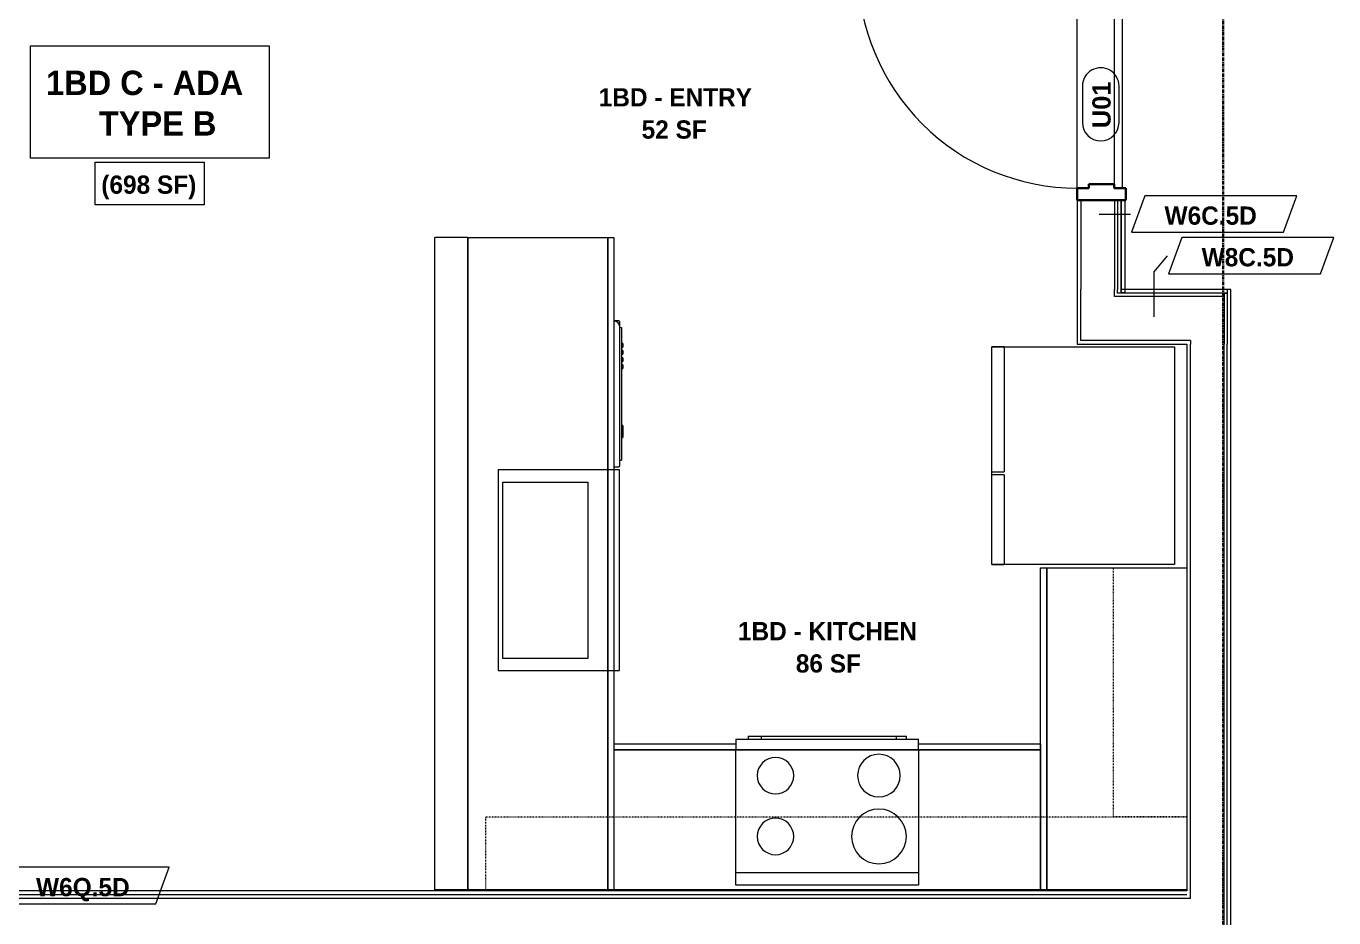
# Model space of a CAD drawing. Header units: inches. Extents: x -4058 to -1781, y 9814 to 12264.
# Drawn here: x -3678 to -3463.1, y 10550 to 10696.6 of the extents above; entities that cross this region are included whole.
import ezdxf

# ---------------------------------------------------------------- set-up
doc = ezdxf.new("R2010")
doc.units = ezdxf.units.IN
doc.header["$MEASUREMENT"] = 0
doc.linetypes.add('Dash', pattern=[0.25, 0.125, -0.125])
doc.linetypes.add('Grid Line 1_2_', pattern=[0.875, 0.5, -0.125, 0.125, -0.125])
for name, color, linetype, lineweight in [('0-1', 7, 'Continuous', 5), ('0-3', 8, 'Continuous', 9), ('A-AREA-IDEN', 2, 'Continuous', 9), ('A-DOOR-1', 7, 'Continuous', 9), ('A-DOOR-2', 10, 'Continuous', 30), ('A-DOOR-FRAM-2', 10, 'Continuous', 30), ('A-DOOR-IDEN', 31, 'Continuous', 9), ('A-FLOR-1', 7, 'Continuous', 9), ('A-FLOR-2', 192, 'Continuous', 9), ('A-WALL-2', 250, 'Continuous', 18), ('A-WALL-3', 113, 'Continuous', 9), ('A-WALL-IDEN', 211, 'Continuous', 9), ('I-WALL-1', 7, 'Continuous', 9), ('P-SANR-FIXT', 6, 'Continuous', 9), ('Q-CASE', 31, 'Continuous', 9), ('Q-CASE-HDLN', 31, 'Dash', 9), ('Q-SPCQ', 91, 'Continuous', 9), ('S-GRID-1', 1, 'Grid Line 1_2_', 30)]:
    doc.layers.add(name, color=color, linetype=linetype, lineweight=lineweight)
doc.styles.add('Arial_B', font='arialbd.ttf', dxfattribs={"height": 3})
doc.styles.add('Century Gothic_B', font='GOTHICB.TTF', dxfattribs={"height": 3})
doc.styles.add('Century Gothic_B_1', font='GOTHICB.TTF', dxfattribs={"height": 4})

# ---------------------------------------------------------------- blocks, each defined once
blk = doc.blocks.new('CTR - 1st Phase - Shell_rvt-1-UNITS PLANS - 3RD FLOOR')
at = {"layer": 'A-FLOR-1'}
for p, q in [((-3499.17, 10669.94), (-3499.17, 10705.94)), ((-3497.92, 10705.94), (-3497.92, 10669.94))]:
    blk.add_line(p, q, dxfattribs=at)
blk = doc.blocks.new('HOLLOW METAL - UNIT DOOR-2191978-UNITS PLANS - 3RD FLOOR')
at = {"layer": 'A-DOOR-1'}
blk.add_arc((18, 3.875), 36, 90, 180, dxfattribs=at)
at = {"layer": 'A-DOOR-2'}
for p, q in [((18, 39.875), (16.25, 39.875)), ((16.25, 39.875), (16.25, 3.875)), ((18, 3.875), (18, 39.875)), ((16.25, 3.875), (18, 3.875))]:
    blk.add_line(p, q, dxfattribs=at)
at = {"layer": 'A-DOOR-FRAM-2'}
for p, q in [((-18, 3.875), (-20, 3.875)), ((-20, 3.875), (-20, -4.125)), ((-18, 1.9375), (-18, 3.875)), ((18, 3.875), (18, 1.9375)), ((20, 3.875), (18, 3.875)), ((20, -4.125), (20, 3.875)), ((-17.375, 1.9375), (-18, 1.9375)), ((-17.375, -2.1875), (-17.375, 1.9375)), ((18, 1.9375), (17.375, 1.9375)), ((17.375, 1.9375), (17.375, -2.1875)), ((-20, -4.125), (-18, -4.125)), ((-18, -4.125), (-18, -2.1875)), ((-18, -2.1875), (-17.375, -2.1875)), ((17.375, -2.1875), (18, -2.1875)), ((18, -2.1875), (18, -4.125)), ((18, -4.125), (20, -4.125))]:
    blk.add_line(p, q, dxfattribs=at)
blk = doc.blocks.new('CTR - 1st Phase - Common Walls_rvt-1-UNITS PLANS - 3RD FLOOR')
at = {"layer": 'A-WALL-2'}
for p, q in [((-3504.67, 10667.94), (-3504.67, 10653.28)), ((-3499.17, 10667.94), (-3499.17, 10653.28)), ((-3498.67, 10667.94), (-3498.67, 10653.28)), ((-3504.67, 10652.15), (-3504.67, 10653.28)), ((-3504.67, 10644.9), (-3504.67, 10652.15)), ((-3499.17, 10652.65), (-3499.17, 10653.28)), ((-3499.17, 10652.15), (-3499.17, 10652.65)), ((-3481.17, 10652.15), (-3499.17, 10652.15)), ((-3498.67, 10652.65), (-3498.67, 10653.28)), ((-3498.05, 10652.65), (-3498.67, 10652.65)), ((-3498.05, 10652.65), (-3498.67, 10652.65)), ((-3498.05, 10652.65), (-3498.05, 10653.28)), ((-3481.17, 10652.65), (-3498.05, 10652.65)), ((-3481.17, 10652.65), (-3480.67, 10652.65)), ((-3481.17, 10652.65), (-3481.17, 10652.15)), ((-3480.67, 10652.65), (-3481.17, 10652.65)), ((-3481.17, 10652.15), (-3481.17, 10644.9)), ((-3480.67, 10653.28), (-3480.67, 10652.65)), ((-3480.67, 10652.65), (-3480.67, 10644.28)), ((-3486.67, 10644.9), (-3504.67, 10644.9)), ((-3486.67, 10644.9), (-3486.67, 10644.28)), ((-3486.67, 10553.19), (-3486.67, 10644.28)), ((-3481.17, 10644.9), (-3481.17, 10644.28)), ((-3481.17, 10418.56), (-3481.17, 10644.28)), ((-3480.67, 10418.56), (-3480.67, 10644.28)), ((-3487.3, 10553.81), (-3852.47, 10553.81)), ((-3487.3, 10553.19), (-3852.47, 10553.19)), ((-3486.67, 10553.19), (-3487.3, 10553.19))]:
    blk.add_line(p, q, dxfattribs=at)
at = {"layer": 'I-WALL-1'}
for p, q in [((-3505.3, 10667.94), (-3505.3, 10653.28)), ((-3498.05, 10653.28), (-3498.05, 10667.94)), ((-3498.05, 10667.94), (-3498.05, 10652.78)), ((-3497.42, 10652.78), (-3497.42, 10667.94)), ((-3505.3, 10653.28), (-3505.3, 10644.9)), ((-3480.67, 10653.28), (-3498.05, 10653.28)), ((-3498.05, 10652.78), (-3497.42, 10652.78)), ((-3480.05, 10653.28), (-3480.67, 10653.28)), ((-3480.05, 10644.28), (-3480.05, 10653.28)), ((-3505.3, 10644.9), (-3505.3, 10644.28)), ((-3505.3, 10644.28), (-3487.3, 10644.28)), ((-3487.3, 10644.28), (-3487.3, 10554.44)), ((-3480.05, 10418.56), (-3480.05, 10644.28)), ((-3487.3, 10554.44), (-3852.47, 10554.44))]:
    blk.add_line(p, q, dxfattribs=at)
at = {"layer": '0-3', "rotation": 89.99999999998808}
blk.add_blockref('HOLLOW METAL - UNIT DOOR-2191978-UNITS PLANS - 3RD FLOOR', (-3501.42, 10687.94), dxfattribs=at)
blk = doc.blocks.new('CTR - 1st Phase - Structure_rvt-1-UNITS PLANS - 3RD FLOOR')
at = {"layer": 'S-GRID-1'}
blk.add_line((-3481.32, 9814.03), (-3481.32, 12247.5), dxfattribs=at)
blk = doc.blocks.new('OD_CW_Upper Cabinet - OD_CW_Upper Cabinet-4366989-UNITS PLANS - 3RD FLOOR')
at = {"layer": 'Q-CASE-HDLN'}
for p, q in [((0.74, -24), (0.74, -12)), ((0.74, -12), (115.86, -12)), ((115.86, -12), (115.86, -24)), ((115.86, -24), (0.74, -24))]:
    blk.add_line(p, q, dxfattribs=at)
blk = doc.blocks.new('OD_CW_Base Cabinet - OD_CW_Base Cabinet-4365926-UNITS PLANS - 3RD FLOOR')
at = {"layer": 'Q-CASE'}
for p, q in [((0.74, 0), (20.8, 0)), ((0.74, 0), (20.8, 0)), ((20.8, -1), (0.74, -1)), ((0.74, -1), (20.8, -1)), ((50.8, 0), (70.86, 0)), ((50.8, 0), (70.86, 0)), ((70.86, -1), (50.8, -1)), ((50.8, -1), (70.86, -1)), ((70.86, 0), (70.86, -24)), ((70.86, 0), (70.86, -1)), ((70.86, -1), (70.86, -24)), ((70.86, -24), (0.74, -24)), ((70.86, -24), (0.74, -24))]:
    blk.add_line(p, q, dxfattribs=at)
blk = doc.blocks.new('OD_CW_Base Cabinet - OD_CW_Base Cabinet-4365927-UNITS PLANS - 3RD FLOOR')
at = {"layer": 'Q-CASE'}
for p, q in [((0.74, 0), (107.93, 0)), ((0.74, -24), (0.74, 0)), ((107.93, 0), (107.93, -24)), ((107.93, -24), (0.74, -24))]:
    blk.add_line(p, q, dxfattribs=at)
blk = doc.blocks.new('OD_CW_Upper Cabinet - OD_CW_Upper Cabinet-4366990-UNITS PLANS - 3RD FLOOR')
at = {"layer": 'Q-CASE-HDLN'}
for p, q in [((0.74, -24), (0.74, -12)), ((0.74, -12), (41.64, -12)), ((41.64, -12), (41.64, -24)), ((41.64, -24), (0.74, -24))]:
    blk.add_line(p, q, dxfattribs=at)
blk = doc.blocks.new('OD_CW_Base Cabinet - OD_CW_Base Cabinet-4365928-UNITS PLANS - 3RD FLOOR')
at = {"layer": 'Q-CASE'}
for p, q in [((0.74, -24), (0.74, 0)), ((0.74, 0), (53.64, 0)), ((0.74, -1), (0.74, 0)), ((0.74, 0), (53.64, 0)), ((53.64, -1), (0.74, -1)), ((0.74, -24), (0.74, -1)), ((0.74, -1), (53.64, -1)), ((53.64, 0), (53.64, -24)), ((53.64, 0), (53.64, -1)), ((53.64, -1), (53.64, -24))]:
    blk.add_line(p, q, dxfattribs=at)
blk = doc.blocks.new('Refrigerator_-_Side-by-Side_6047 - 36_ X 30_-1372843-UNITS PLANS - 3RD FLOOR')
at = {"layer": 'Q-SPCQ'}
for p, q in [((-17.88, 15.58), (17.87, 15.58)), ((-17.88, -14.42), (-17.88, 15.58)), ((-17.88, 15.58), (-3.13, 15.58)), ((-17.88, 15.58), (-17.88, 13.58)), ((-3.13, 13.58), (-3.13, 15.58)), ((-2.63, 15.58), (17.87, 15.58)), ((-2.63, 15.58), (-2.63, 13.58)), ((17.87, 15.58), (17.87, -14.42)), ((17.87, 13.58), (17.87, 15.58)), ((-3.13, 13.58), (-17.88, 13.58)), ((17.87, 13.58), (-2.63, 13.58)), ((17.87, -14.42), (-17.88, -14.42))]:
    blk.add_line(p, q, dxfattribs=at)
blk = doc.blocks.new('Dishwasher_15404 - 34_ counter-547918-UNITS PLANS - 3RD FLOOR')
at = {"layer": 'Q-SPCQ'}
for p, q in [((23.68, 24), (22.88, 24)), ((23.87, 22.93), (23.87, 23.8)), ((23.87, 0.2), (23.87, 22.93)), ((23.87, 22.91), (24.12, 22.91)), ((24.12, 22.91), (24.12, 1.09)), ((24.37, 20.28), (24.12, 20.28)), ((24.12, 19.69), (24.37, 19.69)), ((24.37, 20.28), (24.37, 19.69)), ((24.37, 19.1), (24.12, 19.1)), ((24.12, 18.51), (24.37, 18.51)), ((24.37, 17.92), (24.12, 17.92)), ((24.12, 17.33), (24.37, 17.33)), ((24.37, 19.1), (24.37, 18.51)), ((24.37, 17.92), (24.37, 17.33)), ((24.37, 16.74), (24.12, 16.74)), ((24.12, 16.15), (24.37, 16.15)), ((24.37, 16.74), (24.37, 16.15)), ((24.37, 6.79), (24.12, 6.79)), ((24.37, 6.79), (24.37, 5.81)), ((24.12, 4.82), (24.37, 4.82)), ((24.37, 5.81), (24.37, 4.82)), ((23.87, 1.09), (24.12, 1.09)), ((22.88, 0), (23.68, 0))]:
    blk.add_line(p, q, dxfattribs=at)
for centre, radius, start, end in [((22.8, 22.93), 1.07, 360, 86.115), ((23.68, 23.8), 0.197, 0, 90), ((23.68, 0.2), 0.197, 270, 360), ((23.68, 0.2), 0.197, 285, 345)]:
    blk.add_arc(centre, radius, start, end, dxfattribs=at)
blk = doc.blocks.new('Range - 24_ x 30_-2320547-UNITS PLANS - 3RD FLOOR')
at = {"layer": 'Q-SPCQ'}
for p, q in [((0, 22), (0, 24)), ((0, 24), (30, 24)), ((30, 24), (30, 22)), ((0, 1.75), (0, 22)), ((0, 22), (30, 22)), ((30, 22), (30, 1.75)), ((30, 1.75), (0, 1.75)), ((0, 1.75), (30, 1.75)), ((0, 1.75), (0, 0)), ((30, 0), (30, 1.75)), ((30, 0), (0, 0)), ((2, 0), (2, -0.5)), ((3.61, -0.5), (2, -0.5)), ((3.61, 0), (3.61, -0.5)), ((25.87, -0.5), (3.61, -0.5)), ((25.87, -0.5), (25.87, 0)), ((28, -0.5), (25.87, -0.5)), ((28, -0.5), (28, 0))]:
    blk.add_line(p, q, dxfattribs=at)
for centre, radius, start, end in [((6.5, 16), 4.5, 0, 180), ((23.5, 16), 3, 0, 180), ((6.5, 16), 4.5, 180, 360), ((23.5, 16), 3, 180, 360), ((6.5, 6), 3.5, 0, 180), ((23.5, 6), 3, 0, 180), ((6.5, 6), 3.5, 180, 360), ((23.5, 6), 3, 180, 360)]:
    blk.add_arc(centre, radius, start, end, dxfattribs=at)
blk = doc.blocks.new('Stainless Steel Farmhous Kitchen Sink - Stainless Steel Farmhous Kitchen Sink-2443921-UNITS PLANS - 3RD FLOOR')
at = {"layer": 'P-SANR-FIXT'}
for p, q in [((0, -2.25), (-33, -2.25)), ((-33, -2.25), (-33, -22.2)), ((-31, -16.96), (-31, -3)), ((-31, -3), (-2, -3)), ((-2, -3), (-2, -16.96)), ((0, -22.2), (0, -2.25)), ((-2, -16.96), (-31, -16.96)), ((-33, -22.2), (0, -22.2))]:
    blk.add_line(p, q, dxfattribs=at)
blk = doc.blocks.new('Wall Tag - Arch Wall-3956453-UNITS PLANS - 3RD FLOOR')
at = {"layer": 'A-WALL-IDEN'}
for p, q in [((-0.3561, 0.0937), (-0.4244, -0.0937)), ((0.4244, 0.0937), (-0.3561, 0.0937)), ((0.3561, -0.0937), (0.4244, 0.0937)), ((-0.4244, -0.0937), (0.3561, -0.0937))]:
    blk.add_line(p, q, dxfattribs=at)
blk = doc.blocks.new('Door Tag - Type Mark-2601225-UNITS PLANS - 3RD FLOOR')
at = {"layer": 'A-DOOR-IDEN'}
for p, q in [((0.09375, 0.09375), (-0.09375, 0.09375)), ((-0.09375, -0.09375), (0.09375, -0.09375))]:
    blk.add_line(p, q, dxfattribs=at)
for centre, start, end in [((-0.09375, 0), 90, 270), ((0.09375, 0), 270, 90)]:
    blk.add_arc(centre, 0.09375, start, end, dxfattribs=at)

msp = doc.modelspace()

# ---------------------------------------------------------------- linework, layer by layer
at = {"layer": 'A-AREA-IDEN', "flags": 128}
for points in [[(-3677.26, 10693.3), (-3638.06, 10693.3), (-3638.06, 10674.85), (-3677.26, 10674.85)], [(-3666.62, 10674.18), (-3648.7, 10674.18), (-3648.7, 10667.17), (-3666.62, 10667.17)]]:
    msp.add_lwpolyline(points, close=True, dxfattribs=at)
at = {"layer": 'A-FLOR-2'}
msp.add_line((-3505.3, 10669.94), (-3505.3, 10704.19), dxfattribs=at)
at = {"layer": 'A-WALL-3'}
for p, q in [((-3610.8, 10554.63), (-3610.8, 10661.81)), ((-3605.42, 10661.81), (-3610.8, 10661.81)), ((-3605.42, 10661.81), (-3605.42, 10554.63)), ((-3605.42, 10554.63), (-3610.8, 10554.63))]:
    msp.add_line(p, q, dxfattribs=at)
at = {"layer": 'A-WALL-IDEN'}
for p, q in [((-3501.67, 10665.67), (-3496.53, 10665.67)), ((-3492.62, 10656.16), (-3490.44, 10658.83)), ((-3492.62, 10648.78), (-3492.62, 10656.16))]:
    msp.add_line(p, q, dxfattribs=at)
at = {"layer": 'Q-CASE'}
for p, q in [((-3605.42, 10661.81), (-3582.42, 10661.81)), ((-3605.42, 10554.63), (-3605.42, 10661.81)), ((-3582.42, 10661.81), (-3582.42, 10554.63)), ((-3582.42, 10661.81), (-3581.42, 10661.81)), ((-3582.42, 10554.63), (-3582.42, 10661.81)), ((-3581.42, 10661.81), (-3581.42, 10554.63)), ((-3582.42, 10554.63), (-3605.42, 10554.63)), ((-3581.42, 10554.63), (-3582.42, 10554.63))]:
    msp.add_line(p, q, dxfattribs=at)

# ---------------------------------------------------------------- block references
at = {"layer": '0-1'}
for name in ['CTR - 1st Phase - Structure_rvt-1-UNITS PLANS - 3RD FLOOR', 'CTR - 1st Phase - Shell_rvt-1-UNITS PLANS - 3RD FLOOR', 'CTR - 1st Phase - Common Walls_rvt-1-UNITS PLANS - 3RD FLOOR']:
    msp.add_blockref(name, (0, 0), dxfattribs=at)
at = {"layer": 'A-DOOR-IDEN', "xscale": 31.99999999999999, "yscale": 31.99999999999999, "zscale": 31.99999999999999, "rotation": 89.99999999999955}
msp.add_blockref('Door Tag - Type Mark-2601225-UNITS PLANS - 3RD FLOOR', (-3501.42, 10683.71), dxfattribs=at)
at = {"layer": 'A-WALL-IDEN', "xscale": 31.99999999999999, "yscale": 31.99999999999999, "zscale": 31.99999999999999}
for p in [(-3482.8, 10665.67), (-3476.7, 10658.83), (-3668.07, 10555.32)]:
    msp.add_blockref('Wall Tag - Arch Wall-3956453-UNITS PLANS - 3RD FLOOR', p, dxfattribs=at)
at = {"layer": 'P-SANR-FIXT', "rotation": 89.99999999999955}
msp.add_blockref('Stainless Steel Farmhous Kitchen Sink - Stainless Steel Farmhous Kitchen Sink-2443921-UNITS PLANS - 3RD FLOOR', (-3602.66, 10623.63), dxfattribs=at)
at = {"layer": 'Q-CASE'}
for name, p, rotation in [('OD_CW_Base Cabinet - OD_CW_Base Cabinet-4365927-UNITS PLANS - 3RD FLOOR', (-3581.42, 10662.55), 269.9999999999981), ('OD_CW_Base Cabinet - OD_CW_Base Cabinet-4365928-UNITS PLANS - 3RD FLOOR', (-3511.3, 10553.89), 89.99999999999834), ('OD_CW_Upper Cabinet - OD_CW_Upper Cabinet-4366990-UNITS PLANS - 3RD FLOOR', (-3511.3, 10565.89), 90.00000000000402)]:
    msp.add_blockref(name, p, dxfattribs=dict(at, rotation=rotation))
for name, p in [('OD_CW_Base Cabinet - OD_CW_Base Cabinet-4365926-UNITS PLANS - 3RD FLOOR', (-3582.16, 10578.63)), ('OD_CW_Upper Cabinet - OD_CW_Upper Cabinet-4366989-UNITS PLANS - 3RD FLOOR', (-3603.16, 10578.63))]:
    msp.add_blockref(name, p, dxfattribs=at)
at = {"layer": 'Q-SPCQ'}
msp.add_blockref('Dishwasher_15404 - 34_ counter-547918-UNITS PLANS - 3RD FLOOR', (-3604.3, 10624.13), dxfattribs=at)
for name, p, rotation in [('Refrigerator_-_Side-by-Side_6047 - 36_ X 30_-1372843-UNITS PLANS - 3RD FLOOR', (-3503.72, 10625.96), 90.00000000000081), ('Range - 24_ x 30_-2320547-UNITS PLANS - 3RD FLOOR', (-3531.36, 10579.38), 180)]:
    msp.add_blockref(name, p, dxfattribs=dict(at, rotation=rotation))

# ---------------------------------------------------------------- texts
at = {"layer": 'A-AREA-IDEN', "attachment_point": 1}
for s, insert, char_height, width, style in [('1BD C - ADA', (-3674.7, 10689.24), 4, 41.208, 'Century Gothic_B_1'), ('1BD - ENTRY', (-3583.9, 10686.36), 3, 29.492, 'Century Gothic_B'), ('TYPE B', (-3666.03, 10682.57), 4, 20.301, 'Century Gothic_B_1'), ('52 SF', (-3576.85, 10681.07), 3, 12.423, 'Century Gothic_B'), ('(698 SF)', (-3665.62, 10672.01), 3, 19.19, 'Century Gothic_B'), ('1BD - KITCHEN', (-3561.03, 10598.62), 3, 35.451, 'Century Gothic_B'), ('86 SF', (-3551.52, 10593.32), 3, 12.423, 'Century Gothic_B')]:
    msp.add_mtext(s, dxfattribs=dict(at, insert=insert, char_height=char_height, width=width, style=style))
at = {"layer": 'A-DOOR-IDEN', "insert": (-3502.8, 10679.78), "char_height": 3, "width": 9.393, "attachment_point": 1, "rotation": 90, "style": 'Arial_B'}
msp.add_mtext('U01', dxfattribs=at)
at = {"layer": 'A-WALL-IDEN', "char_height": 3, "attachment_point": 1, "style": 'Century Gothic_B'}
for s, insert, width in [('W6C.5D', (-3490.94, 10666.92), 19.594), ('W8C.5D', (-3484.84, 10660.08), 19.594), ('W6Q.5D', (-3676.34, 10556.56), 19.897)]:
    msp.add_mtext(s, dxfattribs=dict(at, insert=insert, width=width))

doc.saveas('drawing.dxf')
